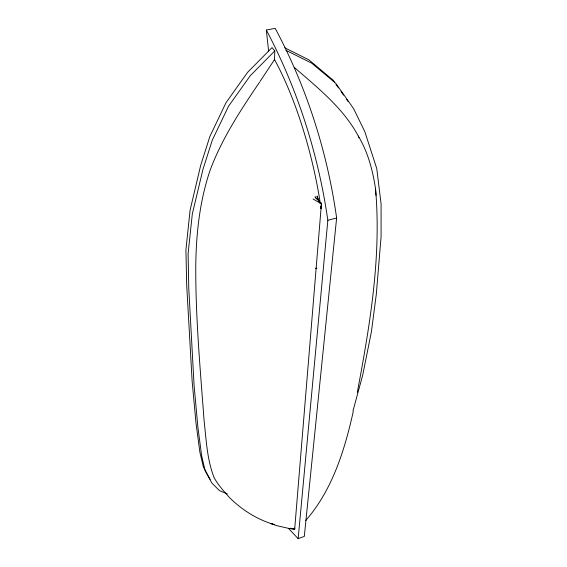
<?xml version="1.0" encoding="UTF-8"?>
<svg xmlns="http://www.w3.org/2000/svg" width="567" height="567" viewBox="0 0 567 567"><rect width="100%" height="100%" fill="white"/><g stroke="black" fill="none" stroke-linecap="round" stroke-linejoin="round"><path stroke-width="0.85" d="M274.499 60.4L274.782 50.931L272.047 47.593L247.573 72.349L226.013 102.691L209.861 136.519L200.654 165.5L190.108 210.095L185.919 249.813L186.671 284.648L192.135 381.315L196.026 423.315L199.882 452.147L203.397 467.038L210.151 479.406M294.769 528.033L294.67 529.252L289.425 528.572L276.59 525.609L270.813 523.461L274.697 524.716C257.595 519.826 242.052 510.031 229.472 497.55C223.915 491.228 218.097 485.09 214.092 477.591C207.026 459.589 206.275 439.949 204.113 420.934C200.271 369.032 195.445 317.102 195.785 265.002C196.217 233.101 199.747 201.023 209.967 170.674C221.74 138.766 240.578 110.26 259.516 82.243M321.085 208.33L321.482 203.163L321.085 208.33L320.539 206.686M321.482 203.163L294.67 529.252L290.417 528.21M298.15 538.65L327.839 220.28C318.285 153.962 297.64 89.31 266.341 30.044L275.201 28.35C306.683 87.325 327.322 151.828 336.628 218.004L304.309 536.417L298.15 538.65L288.475 528.387M357.316 392.314C369.854 325.373 381.541 257.106 375.538 188.804C372.767 170.525 367.969 152.013 358.294 136.087C343.262 107.985 317.896 87.991 294.337 67.395M353.234 411.692C344.545 450.446 332.305 490.15 305.663 520.57M352.915 411.195L362.667 375.262L371.392 331.83L376.304 294.28L381.081 236.737L381.081 203.858L376.75 168.548L364.829 131.657L353.574 108.595L335.784 83.335L311.73 63.171L285.959 50.343M259.998 81.52L274.527 59.563A166.485 51.817 76.6 0 1 318.966 195.069L320.22 202.943M274.782 50.931L250.196 75.794L228.536 106.249L212.278 140.177L203 169.235L192.326 213.872L188.088 253.69L188.783 288.56L194.077 385.213L197.883 427.164L201.682 455.939L205.162 470.794L211.874 483.049L219.415 490.618L227.339 493.9M327.839 220.28L336.628 218.004M292.976 528.72L294.684 529.061M284.747 47.798L308.895 59.847L332.907 79.997L334.431 82.165M313.069 198.989L321.432 203.886L315.018 196.784L316.457 198.96M321.028 208.167L320.78 206.438M335.955 84.327L338.499 87.928M341.036 91.535L343.581 95.143M346.628 99.466L348.152 101.628M319.944 203.078L316.996 196.019L318.633 200.938M358.294 136.087L358.946 137.696M266.341 30.044L268.602 51.009M375.538 188.804L376.027 195.353M315.28 268.581A374.39 303.692 23.2 0 1 316.925 268.12"/></g></svg>
